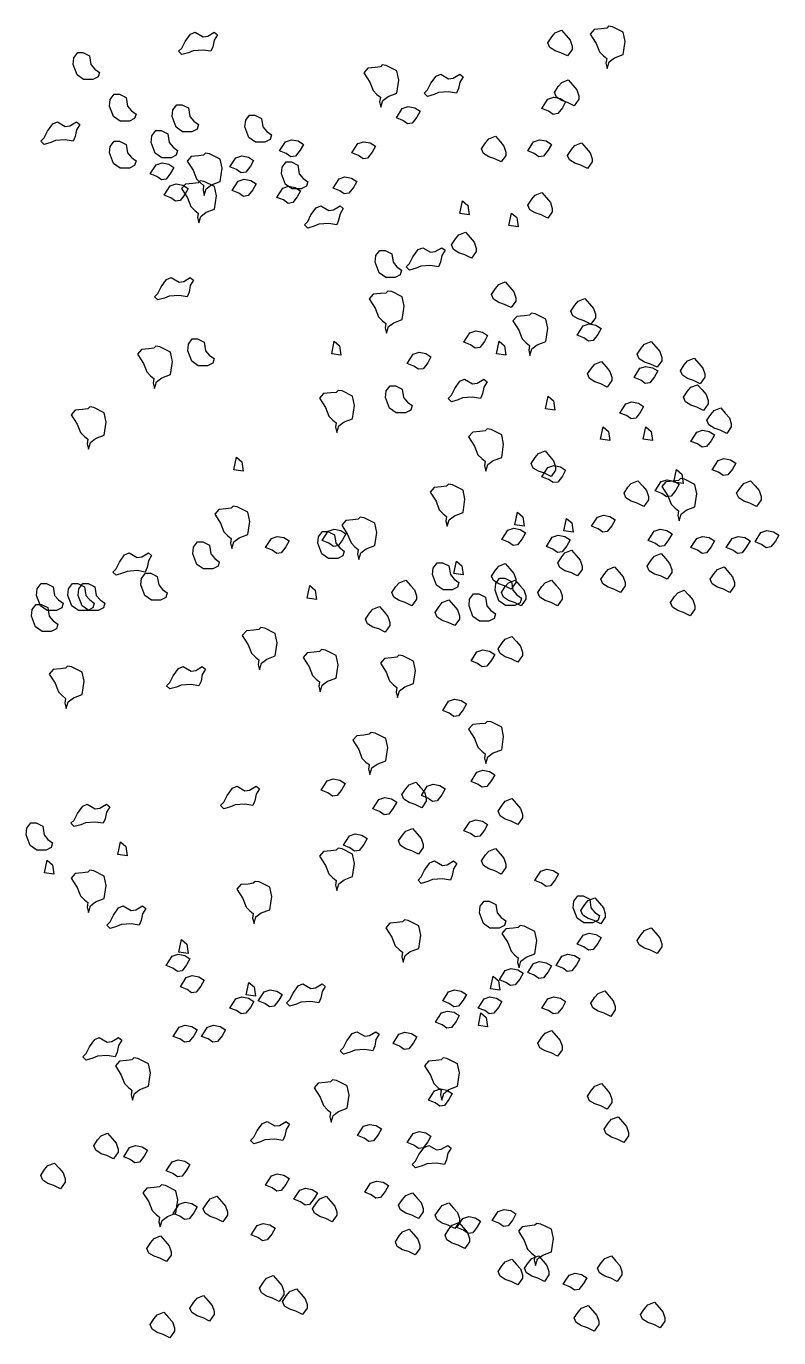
# Model space of a CAD drawing. Header units: millimetres. Extents: x 454 to 24074, y 929 to 15016.
# Drawn here: x 14985 to 15405, y 12501 to 13233 of the extents above; entities that cross this region are included whole.
import ezdxf

# ---------------------------------------------------------------- set-up
doc = ezdxf.new("R2010")
doc.units = ezdxf.units.MM
doc.layers.add('cadblocksdwg.com', color=255, linetype='Continuous')

# ---------------------------------------------------------------- blocks, each defined once
blk = doc.blocks.new('Trees side 02_cad-block.com')
at = {"color": 0}
for points in [[(1526.6, 4063.6), (1530.2, 4070.8), (1536, 4078.7), (1541.1, 4080.9), (1549.7, 4075.9), (1554.8, 4076.6), (1562, 4080.9), (1565.6, 4078), (1562, 4072.2), (1560.6, 4065), (1558.4, 4060), (1549.7, 4061.4), (1538.9, 4060.7), (1533.8, 4058.5), (1526.6, 4056.4), (1523, 4060)], [(1948.5, 4054.9), (1941.3, 4058.5), (1934.8, 4060.7), (1929, 4064.3), (1926.9, 4069.3), (1931.2, 4075.8), (1934.8, 4080.2), (1942, 4083.1), (1947.1, 4077.3), (1951.4, 4072.2), (1953.6, 4065.7), (1953.6, 4062.1)], [(2009.3, 4080.9), (1997.8, 4086.7), (1993.4, 4087.4), (1991.3, 4085.3), (1985.5, 4084.6), (1977.5, 4083.8), (1973.2, 4078.8), (1979.7, 4068.7), (1983.3, 4059.3), (1987.7, 4055), (1991.3, 4052.1), (1990.5, 4047), (1992, 4041.3), (1994.2, 4048.5), (1999.9, 4052.8), (2009.3, 4056.4), (2011.5, 4070.8)], [(1411.9, 4034.1), (1407.6, 4045.6), (1408.3, 4052.8), (1412.6, 4058.6), (1418.4, 4058.6), (1425.6, 4055), (1427.1, 4045.6), (1431.4, 4040.6), (1436.5, 4036.9), (1435, 4031.9), (1429.3, 4029), (1419.1, 4029)], [(1761.7, 4038.7), (1750.2, 4044.5), (1745.8, 4045.2), (1743.7, 4043), (1737.9, 4042.3), (1729.9, 4041.6), (1725.6, 4036.5), (1732.1, 4026.4), (1735.7, 4017), (1740, 4012.7), (1743.7, 4009.8), (1742.9, 4004.8), (1744.4, 3999), (1746.5, 4006.2), (1752.3, 4010.5), (1761.7, 4014.1), (1763.9, 4028.6)], [(1795.2, 4017.7), (1798.8, 4025), (1804.6, 4032.9), (1809.7, 4035.1), (1818.3, 4030), (1823.4, 4030.7), (1830.6, 4035.1), (1834.2, 4032.2), (1830.6, 4026.4), (1829.2, 4019.2), (1827, 4014.1), (1818.3, 4015.6), (1807.5, 4014.9), (1802.5, 4012.7), (1795.2, 4010.5), (1791.6, 4014.1)], [(1955.8, 4000.5), (1948.6, 4004.1), (1942.1, 4006.3), (1936.3, 4009.9), (1934.1, 4015), (1938.4, 4021.5), (1942.1, 4025.8), (1949.3, 4028.7), (1954.3, 4022.9), (1958.7, 4017.9), (1960.8, 4011.4), (1960.8, 4007.8)], [(1451.8, 3988.5), (1447.5, 4000), (1448.2, 4007.3), (1452.5, 4013), (1458.3, 4013), (1465.5, 4009.4), (1467, 4000), (1471.3, 3995), (1476.4, 3991.4), (1474.9, 3986.3), (1469.1, 3983.4), (1459, 3983.4)], [(1926.9, 4007.6), (1933.4, 4009.8), (1940.7, 4008.4), (1946.4, 4004.8), (1942.8, 3998.3), (1937.8, 3991.8), (1932.7, 3991), (1927.7, 3994.6), (1920.4, 3997.5)], [(1520.2, 3977.1), (1515.9, 3988.6), (1516.6, 3995.9), (1520.9, 4001.6), (1526.7, 4001.6), (1533.9, 3998), (1535.4, 3988.6), (1539.7, 3983.6), (1544.7, 3980), (1543.3, 3974.9), (1537.5, 3972), (1527.4, 3972)], [(1600, 3965.7), (1595.6, 3977.3), (1596.4, 3984.5), (1600.7, 3990.2), (1606.5, 3990.2), (1613.7, 3986.6), (1615.1, 3977.3), (1619.5, 3972.2), (1624.5, 3968.6), (1623.1, 3963.5), (1617.3, 3960.7), (1607.2, 3960.7)], [(1767.7, 3997.4), (1774.2, 3999.6), (1781.4, 3998.1), (1787.2, 3994.5), (1783.6, 3988), (1778.5, 3981.5), (1773.5, 3980.8), (1768.4, 3984.4), (1761.2, 3987.3)], [(1375.9, 3965.3), (1379.5, 3972.6), (1385.3, 3980.5), (1390.4, 3982.7), (1399, 3977.6), (1404.1, 3978.3), (1411.3, 3982.7), (1414.9, 3979.8), (1411.3, 3974), (1409.9, 3966.8), (1407.7, 3961.7), (1399, 3963.2), (1388.2, 3962.5), (1383.2, 3960.3), (1375.9, 3958.1), (1372.3, 3961.7)], [(1451.8, 3937.2), (1447.5, 3948.8), (1448.2, 3956), (1452.5, 3961.8), (1458.3, 3961.8), (1465.5, 3958.2), (1467, 3948.8), (1471.3, 3943.7), (1476.4, 3940.1), (1474.9, 3935.1), (1469.1, 3932.2), (1459, 3932.2)], [(1497.4, 3948.6), (1493.1, 3960.2), (1493.8, 3967.4), (1498.1, 3973.2), (1503.9, 3973.2), (1511.1, 3969.6), (1512.6, 3960.2), (1516.9, 3955.1), (1521.9, 3951.5), (1520.5, 3946.5), (1514.7, 3943.6), (1504.6, 3943.6)], [(1640, 3961.1), (1646.5, 3963.3), (1653.7, 3961.9), (1659.5, 3958.2), (1655.9, 3951.7), (1650.8, 3945.3), (1645.8, 3944.5), (1640.7, 3948.1), (1633.5, 3951)], [(1876, 3938.9), (1868.8, 3942.5), (1862.3, 3944.7), (1856.5, 3948.3), (1854.3, 3953.4), (1858.7, 3959.9), (1862.3, 3964.2), (1869.5, 3967.1), (1874.6, 3961.3), (1878.9, 3956.2), (1881.1, 3949.8), (1881.1, 3946.1)], [(1911.4, 3961.1), (1917.9, 3963.3), (1925.1, 3961.9), (1930.9, 3958.2), (1927.3, 3951.7), (1922.3, 3945.3), (1917.2, 3944.5), (1912.1, 3948.1), (1904.9, 3951)], [(1568.4, 3942.1), (1556.9, 3947.9), (1552.6, 3948.6), (1550.4, 3946.4), (1544.6, 3945.7), (1536.7, 3945), (1532.3, 3939.9), (1538.8, 3929.8), (1542.5, 3920.4), (1546.8, 3916.1), (1550.4, 3913.2), (1549.7, 3908.2), (1551.1, 3902.4), (1553.3, 3909.6), (1559.1, 3914), (1568.4, 3917.6), (1570.6, 3932)], [(1719, 3959), (1725.5, 3961.1), (1732.7, 3959.7), (1738.5, 3956.1), (1734.9, 3949.6), (1729.8, 3943.1), (1724.8, 3942.3), (1719.7, 3946), (1712.5, 3948.8)], [(1970.3, 3931.7), (1963.1, 3935.3), (1956.6, 3937.5), (1950.8, 3941.1), (1948.6, 3946.1), (1952.9, 3952.6), (1956.6, 3956.9), (1963.8, 3959.8), (1968.8, 3954.1), (1973.2, 3949), (1975.3, 3942.5), (1975.3, 3938.9)], [(1498.4, 3935.9), (1504.9, 3938), (1512.2, 3936.6), (1517.9, 3933), (1514.3, 3926.5), (1509.3, 3920), (1504.2, 3919.3), (1499.2, 3922.9), (1491.9, 3925.8)], [(1585.6, 3943.6), (1592.1, 3945.7), (1599.4, 3944.3), (1605.1, 3940.7), (1601.5, 3934.2), (1596.5, 3927.7), (1591.4, 3927), (1586.4, 3930.6), (1579.1, 3933.5)], [(1639.9, 3914.4), (1635.5, 3926), (1636.2, 3933.2), (1640.6, 3939), (1646.4, 3939), (1653.6, 3935.4), (1655, 3926), (1659.3, 3920.9), (1664.4, 3917.3), (1663, 3912.3), (1657.2, 3909.4), (1647.1, 3909.4)], [(1562.4, 3911.9), (1550.9, 3917.7), (1546.5, 3918.4), (1544.4, 3916.2), (1538.6, 3915.5), (1530.6, 3914.8), (1526.3, 3909.8), (1532.8, 3899.6), (1536.4, 3890.3), (1540.7, 3885.9), (1544.4, 3883), (1543.6, 3878), (1545.1, 3872.2), (1547.2, 3879.4), (1553, 3883.8), (1562.4, 3887.4), (1564.6, 3901.8)], [(1588.2, 3917.9), (1594.7, 3920.1), (1601.9, 3918.7), (1607.7, 3915), (1604.1, 3908.6), (1599, 3902.1), (1594, 3901.3), (1588.9, 3904.9), (1581.7, 3907.8)], [(1698.5, 3920.5), (1705, 3922.7), (1712.2, 3921.2), (1718, 3917.6), (1714.4, 3911.1), (1709.3, 3904.6), (1704.2, 3903.9), (1699.2, 3907.5), (1692, 3910.4)], [(1513.8, 3912.8), (1520.3, 3915), (1527.5, 3913.5), (1533.3, 3909.9), (1529.7, 3903.4), (1524.7, 3896.9), (1519.6, 3896.2), (1514.5, 3899.8), (1507.3, 3902.7)], [(1636.9, 3910.2), (1643.4, 3912.4), (1650.6, 3911), (1656.4, 3907.4), (1652.8, 3900.9), (1647.8, 3894.4), (1642.7, 3893.6), (1637.6, 3897.3), (1630.4, 3900.1)], [(1926.8, 3877.3), (1919.5, 3880.9), (1913, 3883.1), (1907.3, 3886.7), (1905.1, 3891.7), (1909.4, 3898.2), (1913, 3902.6), (1920.3, 3905.5), (1925.3, 3899.7), (1929.7, 3894.6), (1931.8, 3888.1), (1931.8, 3884.5)], [(1664.2, 3873.7), (1667.8, 3880.9), (1673.6, 3888.8), (1678.6, 3891), (1687.3, 3885.9), (1692.4, 3886.7), (1699.6, 3891), (1703.2, 3888.1), (1699.6, 3882.3), (1698.1, 3875.1), (1696, 3870.1), (1687.3, 3871.5), (1676.5, 3870.8), (1671.4, 3868.6), (1664.2, 3866.4), (1660.6, 3870.1)], [(1830.8, 3882.7), (1833.7, 3896.4), (1839.5, 3891.3), (1840.9, 3881.2)], [(1884.3, 3869.3), (1887.2, 3883), (1893, 3878), (1894.4, 3867.9)], [(1843.4, 3833.8), (1836.2, 3837.4), (1829.7, 3839.6), (1823.9, 3843.2), (1821.7, 3848.3), (1826, 3854.7), (1829.7, 3859.1), (1836.9, 3862), (1841.9, 3856.2), (1846.3, 3851.1), (1848.4, 3844.6), (1848.4, 3841)], [(1742.4, 3817.6), (1738.1, 3829.2), (1738.8, 3836.4), (1743.1, 3842.2), (1748.9, 3842.2), (1756.1, 3838.5), (1757.6, 3829.2), (1761.9, 3824.1), (1767, 3820.5), (1765.5, 3815.4), (1759.8, 3812.6), (1749.6, 3812.6)], [(1775.6, 3827.8), (1779.2, 3835), (1785, 3843), (1790, 3845.1), (1798.7, 3840.1), (1803.7, 3840.8), (1811, 3845.1), (1814.6, 3842.3), (1811, 3836.5), (1809.5, 3829.3), (1807.4, 3824.2), (1798.7, 3825.7), (1787.9, 3824.9), (1782.8, 3822.8), (1775.6, 3820.6), (1772, 3824.2)], [(1500.4, 3795.1), (1504, 3802.3), (1509.8, 3810.2), (1514.9, 3812.4), (1523.5, 3807.3), (1528.6, 3808.1), (1535.8, 3812.4), (1539.4, 3809.5), (1535.8, 3803.7), (1534.4, 3796.5), (1532.2, 3791.5), (1523.5, 3792.9), (1512.7, 3792.2), (1507.6, 3790), (1500.4, 3787.9), (1496.8, 3791.5)], [(1886.9, 3779.5), (1879.7, 3783.1), (1873.2, 3785.2), (1867.4, 3788.8), (1865.2, 3793.9), (1869.6, 3800.4), (1873.2, 3804.7), (1880.4, 3807.6), (1885.4, 3801.8), (1889.8, 3796.8), (1891.9, 3790.3), (1891.9, 3786.7)], [(1767.7, 3791.2), (1756.2, 3797), (1751.9, 3797.7), (1749.7, 3795.5), (1743.9, 3794.8), (1736, 3794.1), (1731.6, 3789), (1738.1, 3778.9), (1741.7, 3769.5), (1746.1, 3765.2), (1749.7, 3762.3), (1749, 3757.3), (1750.4, 3751.5), (1752.6, 3758.7), (1758.4, 3763), (1767.7, 3766.6), (1769.9, 3781.1)], [(1973.9, 3761.3), (1966.7, 3764.9), (1960.2, 3767.1), (1954.4, 3770.7), (1952.2, 3775.8), (1956.6, 3782.3), (1960.2, 3786.6), (1967.4, 3789.5), (1972.5, 3783.7), (1976.8, 3778.7), (1979, 3772.2), (1979, 3768.5)], [(1924.8, 3767), (1913.2, 3772.8), (1908.9, 3773.5), (1906.7, 3771.4), (1900.9, 3770.6), (1893, 3769.9), (1888.7, 3764.9), (1895.2, 3754.8), (1898.8, 3745.4), (1903.1, 3741), (1906.7, 3738.2), (1906, 3733.1), (1907.4, 3727.3), (1909.6, 3734.6), (1915.4, 3738.9), (1924.8, 3742.5), (1926.9, 3756.9)], [(1965.7, 3759.6), (1972.2, 3761.8), (1979.4, 3760.3), (1985.2, 3756.7), (1981.6, 3750.2), (1976.5, 3743.7), (1971.5, 3743), (1966.4, 3746.6), (1959.2, 3749.5)], [(1841.6, 3751.8), (1848.1, 3754), (1855.4, 3752.6), (1861.1, 3748.9), (1857.5, 3742.5), (1852.5, 3736), (1847.4, 3735.2), (1842.4, 3738.8), (1835.1, 3741.7)], [(1514.1, 3730.8), (1502.5, 3736.6), (1498.2, 3737.3), (1496, 3735.1), (1490.3, 3734.4), (1482.3, 3733.7), (1478, 3728.6), (1484.5, 3718.5), (1488.1, 3709.2), (1492.4, 3704.8), (1496, 3701.9), (1495.3, 3696.9), (1496.8, 3691.1), (1498.9, 3698.3), (1504.7, 3702.7), (1514.1, 3706.3), (1516.3, 3720.7)], [(1537.3, 3720.8), (1533, 3732.3), (1533.7, 3739.5), (1538, 3745.3), (1543.8, 3745.3), (1551, 3741.7), (1552.4, 3732.3), (1556.8, 3727.3), (1561.8, 3723.7), (1560.4, 3718.6), (1554.6, 3715.7), (1544.5, 3715.7)], [(1690.5, 3729), (1693.3, 3742.7), (1699.1, 3737.7), (1700.6, 3727.6)], [(1870.9, 3729), (1873.8, 3742.7), (1879.6, 3737.7), (1881, 3727.6)], [(2046.4, 3714.2), (2039.2, 3717.8), (2032.7, 3720), (2026.9, 3723.6), (2024.8, 3728.6), (2029.1, 3735.1), (2032.7, 3739.5), (2039.9, 3742.4), (2045, 3736.6), (2049.3, 3731.5), (2051.5, 3725), (2051.5, 3721.4)], [(1779.6, 3728.6), (1786.1, 3730.7), (1793.3, 3729.3), (1799.1, 3725.7), (1795.5, 3719.2), (1790.4, 3712.7), (1785.4, 3712), (1780.3, 3715.6), (1773.1, 3718.5)], [(1992, 3692.5), (1984.8, 3696.1), (1978.3, 3698.2), (1972.5, 3701.8), (1970.4, 3706.9), (1974.7, 3713.4), (1978.3, 3717.7), (1985.5, 3720.6), (1990.6, 3714.8), (1994.9, 3709.8), (1997.1, 3703.3), (1997.1, 3699.7)], [(2093.6, 3696.1), (2086.3, 3699.7), (2079.8, 3701.9), (2074.1, 3705.5), (2071.9, 3710.5), (2076.2, 3717), (2079.8, 3721.4), (2087.1, 3724.2), (2092.1, 3718.5), (2096.4, 3713.4), (2098.6, 3706.9), (2098.6, 3703.3)], [(2027.7, 3713.1), (2034.2, 3715.2), (2041.5, 3713.8), (2047.2, 3710.2), (2043.6, 3703.7), (2038.6, 3697.2), (2033.5, 3696.5), (2028.5, 3700.1), (2021.2, 3703)], [(1713.4, 3682.5), (1701.8, 3688.3), (1697.5, 3689), (1695.3, 3686.8), (1689.6, 3686.1), (1681.6, 3685.4), (1677.3, 3680.4), (1683.8, 3670.2), (1687.4, 3660.9), (1691.7, 3656.5), (1695.3, 3653.6), (1694.6, 3648.6), (1696.1, 3642.8), (1698.2, 3650), (1704, 3654.4), (1713.4, 3658), (1715.6, 3672.4)], [(1753.8, 3669.5), (1749.5, 3681.1), (1750.2, 3688.3), (1754.5, 3694.1), (1760.3, 3694.1), (1767.5, 3690.4), (1769, 3681.1), (1773.3, 3676), (1778.4, 3672.4), (1776.9, 3667.4), (1771.1, 3664.5), (1761, 3664.5)], [(1821.4, 3683.7), (1825.1, 3691), (1830.8, 3698.9), (1835.9, 3701.1), (1844.6, 3696), (1849.6, 3696.7), (1856.8, 3701.1), (1860.4, 3698.2), (1856.8, 3692.4), (1855.4, 3685.2), (1853.2, 3680.1), (1844.6, 3681.6), (1833.7, 3680.9), (1828.7, 3678.7), (1821.4, 3676.5), (1817.8, 3680.1)], [(2097.2, 3667.1), (2090, 3670.7), (2083.5, 3672.9), (2077.7, 3676.5), (2075.5, 3681.5), (2079.9, 3688), (2083.5, 3692.4), (2090.7, 3695.2), (2095.7, 3689.5), (2100.1, 3684.4), (2102.2, 3677.9), (2102.2, 3674.3)], [(1924.4, 3668.9), (1927.3, 3682.6), (1933.1, 3677.5), (1934.5, 3667.4)], [(2012.2, 3674.3), (2018.7, 3676.5), (2026, 3675), (2031.7, 3671.4), (2028.1, 3664.9), (2023.1, 3658.4), (2018, 3657.7), (2013, 3661.3), (2005.7, 3664.2)], [(1441.6, 3664.4), (1430.1, 3670.2), (1425.7, 3670.9), (1423.6, 3668.7), (1417.8, 3668), (1409.8, 3667.3), (1405.5, 3662.2), (1412, 3652.1), (1415.6, 3642.8), (1420, 3638.4), (1423.6, 3635.5), (1422.8, 3630.5), (1424.3, 3624.7), (1426.5, 3631.9), (1432.2, 3636.3), (1441.6, 3639.9), (1443.8, 3654.3)], [(2122.6, 3641.7), (2115.3, 3645.3), (2108.8, 3647.5), (2103.1, 3651.1), (2100.9, 3656.2), (2105.2, 3662.7), (2108.8, 3667), (2116.1, 3669.9), (2121.1, 3664.1), (2125.5, 3659), (2127.6, 3652.5), (2127.6, 3648.9)], [(1876.5, 3640.3), (1864.9, 3646), (1860.6, 3646.8), (1858.4, 3644.6), (1852.6, 3643.9), (1844.7, 3643.1), (1840.3, 3638.1), (1846.8, 3628), (1850.5, 3618.6), (1854.8, 3614.3), (1858.4, 3611.4), (1857.7, 3606.3), (1859.1, 3600.6), (1861.3, 3607.8), (1867.1, 3612.1), (1876.5, 3615.7), (1878.6, 3630.2)], [(1984.6, 3635.5), (1987.5, 3649.2), (1993.2, 3644.1), (1994.7, 3634)], [(2031.4, 3635.5), (2034.3, 3649.2), (2040, 3644.1), (2041.5, 3634)], [(2089.8, 3643.3), (2096.3, 3645.5), (2103.5, 3644), (2109.3, 3640.4), (2105.7, 3633.9), (2100.6, 3627.4), (2095.6, 3626.7), (2090.5, 3630.3), (2083.3, 3633.2)], [(1930.4, 3594.6), (1923.2, 3598.2), (1916.7, 3600.4), (1910.9, 3604), (1908.7, 3609), (1913.1, 3615.5), (1916.7, 3619.9), (1923.9, 3622.8), (1928.9, 3617), (1933.3, 3611.9), (1935.4, 3605.4), (1935.4, 3601.8)], [(1583.5, 3602.1), (1586.4, 3615.8), (1592.2, 3610.7), (1593.6, 3600.6)], [(1926.9, 3604.6), (1933.4, 3606.7), (1940.7, 3605.3), (1946.4, 3601.7), (1942.8, 3595.2), (1937.8, 3588.7), (1932.7, 3588), (1927.7, 3591.6), (1920.4, 3594.5)], [(2064.8, 3588.7), (2067.7, 3602.4), (2073.5, 3597.4), (2074.9, 3587.2)], [(2113.1, 3612.3), (2119.5, 3614.5), (2126.8, 3613), (2132.5, 3609.4), (2128.9, 3602.9), (2123.9, 3596.4), (2118.8, 3595.7), (2113.8, 3599.3), (2106.6, 3602.2)], [(2031.9, 3562), (2024.7, 3565.6), (2018.2, 3567.8), (2012.4, 3571.4), (2010.3, 3576.4), (2014.6, 3582.9), (2018.2, 3587.2), (2025.4, 3590.1), (2030.5, 3584.4), (2034.8, 3579.3), (2037, 3572.8), (2037, 3569.2)], [(2051, 3589.1), (2057.5, 3591.2), (2064.7, 3589.8), (2070.5, 3586.2), (2066.9, 3579.7), (2061.8, 3573.2), (2056.8, 3572.5), (2051.7, 3576.1), (2044.5, 3578.9)], [(2087.8, 3585.9), (2076.3, 3591.7), (2071.9, 3592.4), (2069.8, 3590.3), (2064, 3589.5), (2056.1, 3588.8), (2051.7, 3583.8), (2058.2, 3573.7), (2061.8, 3564.3), (2066.2, 3559.9), (2069.8, 3557.1), (2069.1, 3552), (2070.5, 3546.2), (2072.7, 3553.4), (2078.4, 3557.8), (2087.8, 3561.4), (2090, 3575.8)], [(2155.2, 3562), (2148, 3565.6), (2141.5, 3567.8), (2135.7, 3571.4), (2133.5, 3576.4), (2137.9, 3582.9), (2141.5, 3587.2), (2148.7, 3590.1), (2153.8, 3584.4), (2158.1, 3579.3), (2160.3, 3572.8), (2160.3, 3569.2)], [(1834.2, 3579.9), (1822.6, 3585.7), (1818.3, 3586.4), (1816.1, 3584.2), (1810.3, 3583.5), (1802.4, 3582.8), (1798.1, 3577.7), (1804.6, 3567.6), (1808.2, 3558.2), (1812.5, 3553.9), (1816.1, 3551), (1815.4, 3546), (1816.8, 3540.2), (1819, 3547.4), (1824.8, 3551.7), (1834.2, 3555.3), (1836.3, 3569.8)], [(1598.6, 3555.7), (1587.1, 3561.5), (1582.8, 3562.2), (1580.6, 3560.1), (1574.8, 3559.4), (1566.9, 3558.6), (1562.5, 3553.6), (1569, 3543.5), (1572.6, 3534.1), (1577, 3529.8), (1580.6, 3526.9), (1579.9, 3521.8), (1581.3, 3516), (1583.5, 3523.3), (1589.3, 3527.6), (1598.6, 3531.2), (1600.8, 3545.6)], [(1737.5, 3543.7), (1726, 3549.4), (1721.7, 3550.2), (1719.5, 3548), (1713.7, 3547.3), (1705.8, 3546.6), (1701.4, 3541.5), (1707.9, 3531.4), (1711.6, 3522), (1715.9, 3517.7), (1719.5, 3514.8), (1718.8, 3509.7), (1720.2, 3504), (1722.4, 3511.2), (1728.2, 3515.5), (1737.5, 3519.1), (1739.7, 3533.6)], [(1891, 3541.9), (1893.9, 3555.6), (1899.7, 3550.6), (1901.1, 3540.5)], [(1944.5, 3535.2), (1947.4, 3548.9), (1953.1, 3543.9), (1954.6, 3533.8)], [(1981.2, 3550.3), (1987.7, 3552.5), (1994.9, 3551), (2000.7, 3547.4), (1997.1, 3540.9), (1992, 3534.4), (1987, 3533.7), (1981.9, 3537.3), (1974.7, 3540.2)], [(1679.7, 3510), (1675.4, 3521.6), (1676.1, 3528.8), (1680.5, 3534.6), (1686.2, 3534.6), (1693.5, 3531), (1694.9, 3521.6), (1699.2, 3516.5), (1704.3, 3512.9), (1702.8, 3507.9), (1697.1, 3505), (1687, 3505)], [(1686.5, 3534.8), (1693, 3537), (1700.3, 3535.5), (1706, 3531.9), (1702.4, 3525.4), (1697.4, 3518.9), (1692.3, 3518.2), (1687.3, 3521.8), (1680, 3524.7)], [(1883.1, 3536), (1889.6, 3538.2), (1896.8, 3536.7), (1902.6, 3533.1), (1899, 3526.6), (1893.9, 3520.1), (1888.9, 3519.4), (1883.8, 3523), (1876.6, 3525.9)], [(2043.3, 3534.8), (2049.8, 3537), (2057, 3535.5), (2062.8, 3531.9), (2059.1, 3525.4), (2054.1, 3518.9), (2049, 3518.2), (2044, 3521.8), (2036.8, 3524.7)], [(2160.1, 3533.4), (2166.6, 3535.6), (2173.8, 3534.2), (2179.6, 3530.5), (2175.9, 3524), (2170.9, 3517.6), (2165.8, 3516.8), (2160.8, 3520.4), (2153.6, 3523.3)], [(1543, 3498.6), (1538.6, 3510.2), (1539.4, 3517.4), (1543.7, 3523.2), (1549.5, 3523.2), (1556.7, 3519.6), (1558.1, 3510.2), (1562.5, 3505.1), (1567.5, 3501.5), (1566.1, 3496.5), (1560.3, 3493.6), (1550.2, 3493.6)], [(1624.5, 3527), (1631, 3529.2), (1638.2, 3527.8), (1644, 3524.2), (1640.4, 3517.7), (1635.3, 3511.2), (1630.3, 3510.4), (1625.2, 3514), (1618, 3516.9)], [(1931.8, 3528.3), (1938.3, 3530.5), (1945.5, 3529), (1951.3, 3525.4), (1947.7, 3518.9), (1942.7, 3512.4), (1937.6, 3511.7), (1932.5, 3515.3), (1925.3, 3518.2)], [(2089.8, 3527), (2096.3, 3529.2), (2103.5, 3527.8), (2109.3, 3524.2), (2105.7, 3517.7), (2100.6, 3511.2), (2095.6, 3510.4), (2090.5, 3514), (2083.3, 3516.9)], [(2128.6, 3527), (2135.1, 3529.2), (2142.3, 3527.8), (2148.1, 3524.2), (2144.4, 3517.7), (2139.4, 3511.2), (2134.3, 3510.4), (2129.3, 3514), (2122.1, 3516.9)], [(1454.6, 3493.8), (1458.2, 3501), (1463.9, 3509), (1469, 3511.2), (1477.7, 3506.1), (1482.7, 3506.8), (1489.9, 3511.2), (1493.5, 3508.3), (1489.9, 3502.5), (1488.5, 3495.3), (1486.3, 3490.2), (1477.7, 3491.7), (1466.8, 3490.9), (1461.8, 3488.8), (1454.6, 3486.6), (1450.9, 3490.2)], [(1824.1, 3488.5), (1827, 3502.2), (1832.8, 3497.1), (1834.3, 3487)], [(1959.4, 3485.9), (1952.2, 3489.5), (1945.7, 3491.6), (1939.9, 3495.3), (1937.7, 3500.3), (1942.1, 3506.8), (1945.7, 3511.1), (1952.9, 3514), (1958, 3508.2), (1962.3, 3503.2), (1964.5, 3496.7), (1964.5, 3493.1)], [(2057.3, 3482.2), (2050.1, 3485.9), (2043.6, 3488), (2037.8, 3491.6), (2035.6, 3496.7), (2040, 3503.2), (2043.6, 3507.5), (2050.8, 3510.4), (2055.9, 3504.6), (2060.2, 3499.6), (2062.4, 3493.1), (2062.4, 3489.5)], [(1486, 3464.5), (1481.7, 3476), (1482.4, 3483.2), (1486.7, 3489), (1492.5, 3489), (1499.7, 3485.4), (1501.2, 3476), (1505.5, 3471), (1510.6, 3467.3), (1509.1, 3462.3), (1503.3, 3459.4), (1493.2, 3459.4)], [(1805.1, 3475.9), (1800.8, 3487.4), (1801.5, 3494.6), (1805.8, 3500.4), (1811.6, 3500.4), (1818.8, 3496.8), (1820.3, 3487.4), (1824.6, 3482.3), (1829.7, 3478.7), (1828.2, 3473.7), (1822.4, 3470.8), (1812.3, 3470.8)], [(1886.9, 3471.4), (1879.7, 3475), (1873.2, 3477.1), (1867.4, 3480.8), (1865.2, 3485.8), (1869.6, 3492.3), (1873.2, 3496.6), (1880.4, 3499.5), (1885.4, 3493.7), (1889.8, 3488.7), (1891.9, 3482.2), (1891.9, 3478.6)], [(2006.5, 3467.8), (1999.3, 3471.4), (1992.8, 3473.5), (1987, 3477.1), (1984.9, 3482.2), (1989.2, 3488.7), (1992.8, 3493), (2000, 3495.9), (2005.1, 3490.1), (2009.4, 3485.1), (2011.6, 3478.6), (2011.6, 3475)], [(2126.2, 3467.8), (2119, 3471.4), (2112.5, 3473.5), (2106.7, 3477.1), (2104.5, 3482.2), (2108.9, 3488.7), (2112.5, 3493), (2119.7, 3495.9), (2124.7, 3490.1), (2129.1, 3485.1), (2131.2, 3478.6), (2131.2, 3475)], [(1372, 3453.1), (1367.7, 3464.6), (1368.4, 3471.8), (1372.8, 3477.6), (1378.5, 3477.6), (1385.8, 3474), (1387.2, 3464.6), (1391.5, 3459.6), (1396.6, 3456), (1395.1, 3450.9), (1389.4, 3448), (1379.3, 3448)], [(1406.2, 3453.1), (1401.9, 3464.6), (1402.6, 3471.8), (1406.9, 3477.6), (1412.7, 3477.6), (1419.9, 3474), (1421.4, 3464.6), (1425.7, 3459.6), (1430.8, 3456), (1429.3, 3450.9), (1423.6, 3448), (1413.4, 3448)], [(1417.6, 3453.1), (1413.3, 3464.6), (1414, 3471.8), (1418.3, 3477.6), (1424.1, 3477.6), (1431.3, 3474), (1432.8, 3464.6), (1437.1, 3459.6), (1442.2, 3456), (1440.7, 3450.9), (1434.9, 3448), (1424.8, 3448)], [(1663.7, 3461.7), (1666.6, 3475.5), (1672.4, 3470.4), (1673.8, 3460.3)], [(1778.1, 3453.3), (1770.9, 3456.9), (1764.4, 3459), (1758.6, 3462.6), (1756.4, 3467.7), (1760.8, 3474.2), (1764.4, 3478.5), (1771.6, 3481.4), (1776.7, 3475.6), (1781, 3470.6), (1783.2, 3464.1), (1783.2, 3460.5)], [(1873.5, 3458.8), (1869.2, 3470.3), (1869.9, 3477.5), (1874.2, 3483.3), (1880, 3483.3), (1887.2, 3479.7), (1888.6, 3470.3), (1893, 3465.3), (1898, 3461.7), (1896.6, 3456.6), (1890.8, 3453.7), (1880.7, 3453.7)], [(1897.8, 3453.3), (1890.5, 3456.9), (1884, 3459), (1878.3, 3462.6), (1876.1, 3467.7), (1880.4, 3474.2), (1884, 3478.5), (1891.3, 3481.4), (1896.3, 3475.6), (1900.6, 3470.6), (1902.8, 3464.1), (1902.8, 3460.5)], [(1937.6, 3453.3), (1930.4, 3456.9), (1923.9, 3459), (1918.1, 3462.6), (1916, 3467.7), (1920.3, 3474.2), (1923.9, 3478.5), (1931.1, 3481.4), (1936.2, 3475.6), (1940.5, 3470.6), (1942.7, 3464.1), (1942.7, 3460.5)], [(1825.2, 3431.5), (1818, 3435.1), (1811.5, 3437.3), (1805.7, 3440.9), (1803.6, 3445.9), (1807.9, 3452.4), (1811.5, 3456.8), (1818.7, 3459.7), (1823.8, 3453.9), (1828.1, 3448.8), (1830.3, 3442.3), (1830.3, 3438.7)], [(1845, 3441.7), (1840.7, 3453.2), (1841.4, 3460.4), (1845.7, 3466.2), (1851.5, 3466.2), (1858.7, 3462.6), (1860.2, 3453.2), (1864.5, 3448.2), (1869.5, 3444.6), (1868.1, 3439.5), (1862.3, 3436.6), (1852.2, 3436.6)], [(2082.7, 3442.4), (2075.5, 3446), (2069, 3448.2), (2063.2, 3451.8), (2061, 3456.8), (2065.4, 3463.3), (2069, 3467.6), (2076.2, 3470.5), (2081.2, 3464.8), (2085.6, 3459.7), (2087.7, 3453.2), (2087.7, 3449.6)], [(1366.3, 3430.3), (1362, 3441.8), (1362.7, 3449.1), (1367.1, 3454.8), (1372.8, 3454.8), (1380.1, 3451.2), (1381.5, 3441.8), (1385.8, 3436.8), (1390.9, 3433.2), (1389.4, 3428.1), (1383.7, 3425.2), (1373.6, 3425.2)], [(1749.1, 3424.3), (1741.9, 3427.9), (1735.4, 3430), (1729.6, 3433.6), (1727.4, 3438.7), (1731.8, 3445.2), (1735.4, 3449.5), (1742.6, 3452.4), (1747.7, 3446.6), (1752, 3441.6), (1754.2, 3435.1), (1754.2, 3431.5)], [(1628.8, 3422.9), (1617.3, 3428.7), (1613, 3429.4), (1610.8, 3427.3), (1605, 3426.5), (1597.1, 3425.8), (1592.7, 3420.8), (1599.2, 3410.7), (1602.8, 3401.3), (1607.2, 3396.9), (1610.8, 3394.1), (1610.1, 3389), (1611.5, 3383.2), (1613.7, 3390.5), (1619.5, 3394.8), (1628.8, 3398.4), (1631, 3412.8)], [(1894.1, 3391.6), (1886.9, 3395.2), (1880.4, 3397.4), (1874.6, 3401), (1872.5, 3406.1), (1876.8, 3412.6), (1880.4, 3416.9), (1887.6, 3419.8), (1892.7, 3414), (1897, 3409), (1899.2, 3402.5), (1899.2, 3398.9)], [(1695.3, 3398.8), (1683.7, 3404.6), (1679.4, 3405.3), (1677.2, 3403.1), (1671.4, 3402.4), (1663.5, 3401.7), (1659.2, 3396.6), (1665.7, 3386.5), (1669.3, 3377.1), (1673.6, 3372.8), (1677.2, 3369.9), (1676.5, 3364.9), (1677.9, 3359.1), (1680.1, 3366.3), (1685.9, 3370.6), (1695.3, 3374.2), (1697.4, 3388.7)], [(1849.4, 3403), (1855.9, 3405.2), (1863.1, 3403.7), (1868.9, 3400.1), (1865.3, 3393.6), (1860.2, 3387.1), (1855.2, 3386.4), (1850.1, 3390), (1842.9, 3392.9)], [(1417.5, 3380.7), (1405.9, 3386.4), (1401.6, 3387.2), (1399.4, 3385), (1393.6, 3384.3), (1385.7, 3383.6), (1381.4, 3378.5), (1387.9, 3368.4), (1391.5, 3359), (1395.8, 3354.7), (1399.4, 3351.8), (1398.7, 3346.7), (1400.1, 3341), (1402.3, 3348.2), (1408.1, 3352.5), (1417.5, 3356.1), (1419.6, 3370.6)], [(1779.8, 3392.7), (1768.3, 3398.5), (1763.9, 3399.2), (1761.8, 3397.1), (1756, 3396.4), (1748.1, 3395.6), (1743.7, 3390.6), (1750.2, 3380.5), (1753.8, 3371.1), (1758.2, 3366.8), (1761.8, 3363.9), (1761, 3358.8), (1762.5, 3353), (1764.7, 3360.3), (1770.4, 3364.6), (1779.8, 3368.2), (1782, 3382.6)], [(1513.5, 3369.4), (1517.1, 3376.6), (1522.9, 3384.6), (1528, 3386.7), (1536.6, 3381.7), (1541.7, 3382.4), (1548.9, 3386.7), (1552.5, 3383.8), (1548.9, 3378.1), (1547.5, 3370.8), (1545.3, 3365.8), (1536.6, 3367.2), (1525.8, 3366.5), (1520.7, 3364.3), (1513.5, 3362.2), (1509.9, 3365.8)], [(1818.4, 3348.8), (1824.9, 3350.9), (1832.1, 3349.5), (1837.9, 3345.9), (1834.3, 3339.4), (1829.2, 3332.9), (1824.1, 3332.2), (1819.1, 3335.8), (1811.9, 3338.6)], [(1876.5, 3320.3), (1864.9, 3326.1), (1860.6, 3326.8), (1858.4, 3324.6), (1852.6, 3323.9), (1844.7, 3323.2), (1840.3, 3318.1), (1846.8, 3308), (1850.5, 3298.7), (1854.8, 3294.3), (1858.4, 3291.4), (1857.7, 3286.4), (1859.1, 3280.6), (1861.3, 3287.8), (1867.1, 3292.2), (1876.5, 3295.8), (1878.6, 3310.2)], [(1749.6, 3308.2), (1738.1, 3314), (1733.7, 3314.7), (1731.6, 3312.6), (1725.8, 3311.8), (1717.9, 3311.1), (1713.5, 3306.1), (1720, 3296), (1723.6, 3286.6), (1728, 3282.2), (1731.6, 3279.4), (1730.9, 3274.3), (1732.3, 3268.5), (1734.5, 3275.8), (1740.2, 3280.1), (1749.6, 3283.7), (1751.8, 3298.1)], [(1849.4, 3271.2), (1855.9, 3273.4), (1863.1, 3272), (1868.9, 3268.3), (1865.3, 3261.9), (1860.2, 3255.4), (1855.2, 3254.6), (1850.1, 3258.2), (1842.9, 3261.1)], [(1685.6, 3261.7), (1692.1, 3263.9), (1699.4, 3262.4), (1705.1, 3258.8), (1701.5, 3252.3), (1696.5, 3245.8), (1691.4, 3245.1), (1686.4, 3248.7), (1679.1, 3251.6)], [(1789, 3232.2), (1781.8, 3235.8), (1775.3, 3237.9), (1769.5, 3241.5), (1767.3, 3246.6), (1771.7, 3253.1), (1775.3, 3257.4), (1782.5, 3260.3), (1787.5, 3254.5), (1791.9, 3249.5), (1794, 3243), (1794, 3239.4)], [(1795.1, 3255.7), (1801.6, 3257.9), (1808.8, 3256.5), (1814.6, 3252.8), (1811, 3246.3), (1805.9, 3239.9), (1800.9, 3239.1), (1795.8, 3242.7), (1788.6, 3245.6)], [(1572.5, 3238.4), (1576.1, 3245.6), (1581.9, 3253.6), (1586.9, 3255.7), (1595.6, 3250.7), (1600.6, 3251.4), (1607.9, 3255.7), (1611.5, 3252.9), (1607.9, 3247.1), (1606.4, 3239.9), (1604.3, 3234.8), (1595.6, 3236.3), (1584.8, 3235.5), (1579.7, 3233.4), (1572.5, 3231.2), (1568.9, 3234.8)], [(1408.7, 3218.8), (1412.3, 3226), (1418.1, 3233.9), (1423.1, 3236.1), (1431.8, 3231), (1436.9, 3231.8), (1444.1, 3236.1), (1447.7, 3233.2), (1444.1, 3227.4), (1442.6, 3220.2), (1440.5, 3215.2), (1431.8, 3216.6), (1421, 3215.9), (1415.9, 3213.7), (1408.7, 3211.6), (1405.1, 3215.2)], [(1742.1, 3241.2), (1748.6, 3243.4), (1755.8, 3241.9), (1761.6, 3238.3), (1757.9, 3231.8), (1752.9, 3225.3), (1747.8, 3224.6), (1742.8, 3228.2), (1735.6, 3231.1)], [(1894.1, 3214), (1886.9, 3217.6), (1880.4, 3219.8), (1874.6, 3223.4), (1872.5, 3228.5), (1876.8, 3235), (1880.4, 3239.3), (1887.6, 3242.2), (1892.7, 3236.4), (1897, 3231.4), (1899.2, 3224.9), (1899.2, 3221.3)], [(1360.6, 3191.1), (1356.3, 3202.6), (1357, 3209.8), (1361.4, 3215.6), (1367.1, 3215.6), (1374.4, 3212), (1375.8, 3202.6), (1380.1, 3197.6), (1385.2, 3193.9), (1383.7, 3188.9), (1378, 3186), (1367.9, 3186)], [(1841.6, 3217), (1848.1, 3219.1), (1855.4, 3217.7), (1861.1, 3214.1), (1857.5, 3207.6), (1852.5, 3201.1), (1847.4, 3200.4), (1842.4, 3204), (1835.1, 3206.9)], [(1709.8, 3201.5), (1716.3, 3203.6), (1723.5, 3202.2), (1729.3, 3198.6), (1725.7, 3192.1), (1720.6, 3185.6), (1715.6, 3184.9), (1710.5, 3188.5), (1703.3, 3191.4)], [(1785.4, 3181.4), (1778.1, 3185), (1771.6, 3187.2), (1765.9, 3190.8), (1763.7, 3195.9), (1768, 3202.4), (1771.6, 3206.7), (1778.9, 3209.6), (1783.9, 3203.8), (1788.2, 3198.7), (1790.4, 3192.2), (1790.4, 3188.6)], [(1456.5, 3181.1), (1459.4, 3194.8), (1465.2, 3189.8), (1466.6, 3179.7)], [(1713.4, 3181.5), (1701.8, 3187.2), (1697.5, 3188), (1695.3, 3185.8), (1689.6, 3185.1), (1681.6, 3184.3), (1677.3, 3179.3), (1683.8, 3169.2), (1687.4, 3159.8), (1691.7, 3155.5), (1695.3, 3152.6), (1694.6, 3147.5), (1696.1, 3141.8), (1698.2, 3149), (1704, 3153.3), (1713.4, 3156.9), (1715.6, 3171.4)], [(1876, 3159.7), (1868.8, 3163.3), (1862.3, 3165.4), (1856.5, 3169.1), (1854.3, 3174.1), (1858.7, 3180.6), (1862.3, 3184.9), (1869.5, 3187.8), (1874.6, 3182), (1878.9, 3177), (1881.1, 3170.5), (1881.1, 3166.9)], [(1376.3, 3161.1), (1379.2, 3174.8), (1385, 3169.7), (1386.4, 3159.6)], [(1788.5, 3156.7), (1792.1, 3163.9), (1797.9, 3171.9), (1802.9, 3174), (1811.6, 3169), (1816.7, 3169.7), (1823.9, 3174), (1827.5, 3171.2), (1823.9, 3165.4), (1822.4, 3158.2), (1820.3, 3153.1), (1811.6, 3154.5), (1800.8, 3153.8), (1795.7, 3151.7), (1788.5, 3149.5), (1784.9, 3153.1)], [(1441.6, 3157.3), (1430.1, 3163.1), (1425.7, 3163.8), (1423.6, 3161.6), (1417.8, 3160.9), (1409.8, 3160.2), (1405.5, 3155.1), (1412, 3145), (1415.6, 3135.7), (1420, 3131.3), (1423.6, 3128.4), (1422.8, 3123.4), (1424.3, 3117.6), (1426.5, 3124.8), (1432.2, 3129.2), (1441.6, 3132.8), (1443.8, 3147.2)], [(1919.2, 3162.7), (1925.7, 3164.9), (1932.9, 3163.4), (1938.7, 3159.8), (1935.1, 3153.3), (1930, 3146.8), (1925, 3146.1), (1919.9, 3149.7), (1912.7, 3152.6)], [(1622.8, 3145.2), (1611.2, 3151), (1606.9, 3151.7), (1604.7, 3149.6), (1599, 3148.8), (1591, 3148.1), (1586.7, 3143.1), (1593.2, 3133), (1596.8, 3123.6), (1601.1, 3119.3), (1604.7, 3116.4), (1604, 3111.3), (1605.5, 3105.5), (1607.6, 3112.8), (1613.4, 3117.1), (1622.8, 3120.7), (1625, 3135.1)], [(1856.4, 3105.6), (1852.1, 3117.2), (1852.8, 3124.4), (1857.1, 3130.2), (1862.9, 3130.2), (1870.1, 3126.5), (1871.6, 3117.2), (1875.9, 3112.1), (1880.9, 3108.5), (1879.5, 3103.5), (1873.7, 3100.6), (1863.6, 3100.6)], [(1959, 3111.3), (1954.6, 3122.9), (1955.3, 3130.1), (1959.7, 3135.9), (1965.5, 3135.9), (1972.7, 3132.2), (1974.1, 3122.9), (1978.5, 3117.8), (1983.5, 3114.2), (1982.1, 3109.1), (1976.3, 3106.3), (1966.2, 3106.3)], [(1984.8, 3105.3), (1977.6, 3108.9), (1971.1, 3111.1), (1965.3, 3114.7), (1963.1, 3119.7), (1967.5, 3126.2), (1971.1, 3130.6), (1978.3, 3133.5), (1983.3, 3127.7), (1987.7, 3122.6), (1989.8, 3116.1), (1989.8, 3112.5)], [(1448, 3107.4), (1451.6, 3114.7), (1457.4, 3122.6), (1462.4, 3124.8), (1471.1, 3119.7), (1476.2, 3120.4), (1483.4, 3124.8), (1487, 3121.9), (1483.4, 3116.1), (1481.9, 3108.9), (1479.8, 3103.8), (1471.1, 3105.3), (1460.3, 3104.6), (1455.2, 3102.4), (1448, 3100.2), (1444.4, 3103.8)], [(1785.9, 3103), (1774.3, 3108.8), (1770, 3109.5), (1767.8, 3107.3), (1762, 3106.6), (1754.1, 3105.9), (1749.8, 3100.8), (1756.3, 3090.7), (1759.9, 3081.3), (1764.2, 3077), (1767.8, 3074.1), (1767.1, 3069.1), (1768.5, 3063.3), (1770.7, 3070.5), (1776.5, 3074.8), (1785.9, 3078.4), (1788, 3092.9)], [(1912.7, 3096.9), (1901.1, 3102.7), (1896.8, 3103.4), (1894.6, 3101.3), (1888.9, 3100.6), (1880.9, 3099.8), (1876.6, 3094.8), (1883.1, 3084.7), (1886.7, 3075.3), (1891, 3071), (1894.6, 3068.1), (1893.9, 3063), (1895.4, 3057.2), (1897.5, 3064.5), (1903.3, 3068.8), (1912.7, 3072.4), (1914.9, 3086.8)], [(2046.4, 3072.7), (2039.2, 3076.3), (2032.7, 3078.5), (2026.9, 3082.1), (2024.8, 3087.1), (2029.1, 3093.6), (2032.7, 3098), (2039.9, 3100.8), (2045, 3095.1), (2049.3, 3090), (2051.5, 3083.5), (2051.5, 3079.9)], [(1523.3, 3074.2), (1526.2, 3087.9), (1532, 3082.9), (1533.5, 3072.8)], [(1965.7, 3092.9), (1972.2, 3095.1), (1979.4, 3093.7), (1985.2, 3090.1), (1981.6, 3083.6), (1976.5, 3077.1), (1971.5, 3076.3), (1966.4, 3080), (1959.2, 3082.8)], [(1515.9, 3069.7), (1522.4, 3071.9), (1529.7, 3070.4), (1535.4, 3066.8), (1531.8, 3060.3), (1526.8, 3053.8), (1521.7, 3053.1), (1516.7, 3056.7), (1509.4, 3059.6)], [(1942.4, 3069.7), (1948.9, 3071.9), (1956.2, 3070.4), (1961.9, 3066.8), (1958.3, 3060.3), (1953.3, 3053.8), (1948.2, 3053.1), (1943.2, 3056.7), (1935.9, 3059.6)], [(1911.4, 3061.9), (1917.9, 3064.1), (1925.1, 3062.7), (1930.9, 3059.1), (1927.3, 3052.6), (1922.3, 3046.1), (1917.2, 3045.3), (1912.1, 3049), (1904.9, 3051.8)], [(1531.4, 3046.4), (1537.9, 3048.6), (1545.2, 3047.2), (1550.9, 3043.6), (1547.3, 3037.1), (1542.3, 3030.6), (1537.2, 3029.8), (1532.2, 3033.4), (1524.9, 3036.3)], [(1864.3, 3034.1), (1867.1, 3047.8), (1872.9, 3042.8), (1874.4, 3032.7)], [(1880.4, 3054.2), (1886.9, 3056.4), (1894.1, 3054.9), (1899.9, 3051.3), (1896.3, 3044.8), (1891.2, 3038.3), (1886.2, 3037.6), (1881.1, 3041.2), (1873.9, 3044.1)], [(1596.9, 3027.4), (1599.8, 3041.1), (1605.5, 3036.1), (1607, 3026)], [(1616.7, 3030.9), (1623.2, 3033.1), (1630.5, 3031.7), (1636.2, 3028), (1632.6, 3021.6), (1627.6, 3015.1), (1622.5, 3014.3), (1617.5, 3017.9), (1610.2, 3020.8)], [(1644.6, 3022.3), (1648.2, 3029.5), (1653.9, 3037.5), (1659, 3039.6), (1667.7, 3034.6), (1672.7, 3035.3), (1679.9, 3039.6), (1683.5, 3036.7), (1679.9, 3031), (1678.5, 3023.8), (1676.3, 3018.7), (1667.7, 3020.1), (1656.8, 3019.4), (1651.8, 3017.3), (1644.6, 3015.1), (1640.9, 3018.7)], [(1818.4, 3030.9), (1824.9, 3033.1), (1832.1, 3031.7), (1837.9, 3028), (1834.3, 3021.6), (1829.2, 3015.1), (1824.1, 3014.3), (1819.1, 3017.9), (1811.9, 3020.8)], [(1995.7, 3003.8), (1988.4, 3007.4), (1981.9, 3009.6), (1976.2, 3013.2), (1974, 3018.3), (1978.3, 3024.8), (1981.9, 3029.1), (1989.2, 3032), (1994.2, 3026.2), (1998.5, 3021.1), (2000.7, 3014.7), (2000.7, 3011)], [(1585.7, 3023.2), (1592.2, 3025.3), (1599.4, 3023.9), (1605.2, 3020.3), (1601.6, 3013.8), (1596.6, 3007.3), (1591.5, 3006.6), (1586.4, 3010.2), (1579.2, 3013.1)], [(1857.1, 3023.2), (1863.6, 3025.3), (1870.9, 3023.9), (1876.6, 3020.3), (1873, 3013.8), (1868, 3007.3), (1862.9, 3006.6), (1857.9, 3010.2), (1850.6, 3013.1)], [(1926.9, 3023.2), (1933.4, 3025.3), (1940.7, 3023.9), (1946.4, 3020.3), (1942.8, 3013.8), (1937.8, 3007.3), (1932.7, 3006.6), (1927.7, 3010.2), (1920.4, 3013.1)], [(1810.6, 3007.7), (1817.1, 3009.8), (1824.3, 3008.4), (1830.1, 3004.8), (1826.5, 2998.3), (1821.4, 2991.8), (1816.4, 2991.1), (1811.3, 2994.7), (1804.1, 2997.6)], [(1850.9, 2994), (1853.8, 3007.7), (1859.6, 3002.7), (1861, 2992.6)], [(1523.7, 2992.2), (1530.2, 2994.3), (1537.4, 2992.9), (1543.2, 2989.3), (1539.6, 2982.8), (1534.5, 2976.3), (1529.5, 2975.6), (1524.4, 2979.2), (1517.2, 2982.1)], [(1554.7, 2992.2), (1561.2, 2994.3), (1568.4, 2992.9), (1574.2, 2989.3), (1570.6, 2982.8), (1565.5, 2976.3), (1560.5, 2975.6), (1555.4, 2979.2), (1548.2, 2982.1)], [(1703.5, 2969.9), (1707.1, 2977.1), (1712.9, 2985.1), (1718, 2987.2), (1726.6, 2982.2), (1731.7, 2982.9), (1738.9, 2987.2), (1742.5, 2984.4), (1738.9, 2978.6), (1737.5, 2971.4), (1735.3, 2966.3), (1726.6, 2967.8), (1715.8, 2967), (1710.7, 2964.9), (1703.5, 2962.7), (1699.9, 2966.3)], [(1764.1, 2984.4), (1770.6, 2986.6), (1777.8, 2985.1), (1783.6, 2981.5), (1780, 2975), (1774.9, 2968.5), (1769.9, 2967.8), (1764.8, 2971.4), (1757.6, 2974.3)], [(1937.6, 2960.3), (1930.4, 2963.9), (1923.9, 2966.1), (1918.1, 2969.7), (1916, 2974.8), (1920.3, 2981.3), (1923.9, 2985.6), (1931.1, 2988.5), (1936.2, 2982.7), (1940.5, 2977.7), (1942.7, 2971.2), (1942.7, 2967.5)], [(1421.8, 2963.4), (1425.4, 2970.6), (1431.2, 2978.5), (1436.2, 2980.7), (1444.9, 2975.6), (1450, 2976.4), (1457.2, 2980.7), (1460.8, 2977.8), (1457.2, 2972), (1455.7, 2964.8), (1453.6, 2959.8), (1444.9, 2961.2), (1434.1, 2960.5), (1429, 2958.3), (1421.8, 2956.2), (1418.2, 2959.8)], [(1489.9, 2952.1), (1478.4, 2957.8), (1474, 2958.6), (1471.9, 2956.4), (1466.1, 2955.7), (1458.2, 2954.9), (1453.8, 2949.9), (1460.3, 2939.8), (1463.9, 2930.4), (1468.3, 2926.1), (1471.9, 2923.2), (1471.2, 2918.1), (1472.6, 2912.4), (1474.8, 2919.6), (1480.5, 2923.9), (1489.9, 2927.5), (1492.1, 2942)], [(1828.1, 2952.1), (1816.6, 2957.8), (1812.3, 2958.6), (1810.1, 2956.4), (1804.3, 2955.7), (1796.4, 2954.9), (1792, 2949.9), (1798.5, 2939.8), (1802.1, 2930.4), (1806.5, 2926.1), (1810.1, 2923.2), (1809.4, 2918.1), (1810.8, 2912.4), (1813, 2919.6), (1818.7, 2923.9), (1828.1, 2927.5), (1830.3, 2942)], [(1707.4, 2927.9), (1695.8, 2933.7), (1691.5, 2934.4), (1689.3, 2932.2), (1683.5, 2931.5), (1675.6, 2930.8), (1671.2, 2925.7), (1677.7, 2915.6), (1681.4, 2906.3), (1685.7, 2901.9), (1689.3, 2899), (1688.6, 2894), (1690, 2888.2), (1692.2, 2895.4), (1698, 2899.8), (1707.4, 2903.4), (1709.5, 2917.8)], [(1992, 2902.3), (1984.8, 2905.9), (1978.3, 2908.1), (1972.5, 2911.7), (1970.4, 2916.8), (1974.7, 2923.3), (1978.3, 2927.6), (1985.5, 2930.5), (1990.6, 2924.7), (1994.9, 2919.7), (1997.1, 2913.2), (1997.1, 2909.6)], [(1802.9, 2922.4), (1809.4, 2924.6), (1816.6, 2923.1), (1822.4, 2919.5), (1818.7, 2913), (1813.7, 2906.5), (1808.6, 2905.8), (1803.6, 2909.4), (1796.4, 2912.3)], [(1605.2, 2871.7), (1608.9, 2878.9), (1614.6, 2886.8), (1619.7, 2889), (1628.3, 2884), (1633.4, 2884.7), (1640.6, 2889), (1644.2, 2886.1), (1640.6, 2880.3), (1639.2, 2873.1), (1637, 2868.1), (1628.3, 2869.5), (1617.5, 2868.8), (1612.5, 2866.6), (1605.2, 2864.5), (1601.6, 2868.1)], [(1725.3, 2883.7), (1731.8, 2885.8), (1739, 2884.4), (1744.8, 2880.8), (1741.2, 2874.3), (1736.1, 2867.8), (1731.1, 2867.1), (1726, 2870.7), (1718.8, 2873.6)], [(2010.2, 2866.1), (2002.9, 2869.7), (1996.4, 2871.9), (1990.7, 2875.5), (1988.5, 2880.5), (1992.8, 2887), (1996.4, 2891.4), (2003.7, 2894.2), (2008.7, 2888.5), (2013.1, 2883.4), (2015.2, 2876.9), (2015.2, 2873.3)], [(1451.8, 2848), (1444.6, 2851.6), (1438.1, 2853.7), (1432.3, 2857.4), (1430.1, 2862.4), (1434.4, 2868.9), (1438.1, 2873.2), (1445.3, 2876.1), (1450.3, 2870.3), (1454.7, 2865.3), (1456.8, 2858.8), (1456.8, 2855.2)], [(1779.6, 2875.9), (1786.1, 2878.1), (1793.3, 2876.6), (1799.1, 2873), (1795.5, 2866.5), (1790.4, 2860), (1785.4, 2859.3), (1780.3, 2862.9), (1773.1, 2865.8)], [(1469.4, 2860.4), (1475.9, 2862.6), (1483.1, 2861.1), (1488.9, 2857.5), (1485.3, 2851), (1480.2, 2844.5), (1475.2, 2843.8), (1470.1, 2847.4), (1462.9, 2850.3)], [(1782.1, 2845.5), (1785.7, 2852.7), (1791.5, 2860.6), (1796.6, 2862.8), (1805.2, 2857.8), (1810.3, 2858.5), (1817.5, 2862.8), (1821.1, 2859.9), (1817.5, 2854.2), (1816.1, 2846.9), (1813.9, 2841.9), (1805.2, 2843.3), (1794.4, 2842.6), (1789.4, 2840.4), (1782.1, 2838.3), (1778.5, 2841.9)], [(1393.8, 2815.4), (1386.5, 2819), (1380, 2821.1), (1374.3, 2824.7), (1372.1, 2829.8), (1376.4, 2836.3), (1380, 2840.6), (1387.3, 2843.5), (1392.3, 2837.7), (1396.6, 2832.7), (1398.8, 2826.2), (1398.8, 2822.6)], [(1515.9, 2844.9), (1522.4, 2847.1), (1529.7, 2845.6), (1535.4, 2842), (1531.8, 2835.5), (1526.8, 2829), (1521.7, 2828.3), (1516.7, 2831.9), (1509.4, 2834.8)], [(1624.5, 2829.4), (1631, 2831.6), (1638.2, 2830.1), (1644, 2826.5), (1640.4, 2820), (1635.3, 2813.5), (1630.3, 2812.8), (1625.2, 2816.4), (1618, 2819.3)], [(1520.1, 2813.2), (1508.6, 2819), (1504.2, 2819.7), (1502.1, 2817.5), (1496.3, 2816.8), (1488.4, 2816.1), (1484, 2811), (1490.5, 2800.9), (1494.1, 2791.6), (1498.5, 2787.2), (1502.1, 2784.3), (1501.4, 2779.3), (1502.8, 2773.5), (1505, 2780.7), (1510.7, 2785.1), (1520.1, 2788.7), (1522.3, 2803.1)], [(1655.5, 2813.9), (1662, 2816.1), (1669.2, 2814.6), (1675, 2811), (1671.4, 2804.5), (1666.3, 2798), (1661.3, 2797.3), (1656.2, 2800.9), (1649, 2803.8)], [(1733.1, 2821.6), (1739.6, 2823.8), (1746.8, 2822.4), (1752.6, 2818.8), (1749, 2812.3), (1743.9, 2805.8), (1738.8, 2805), (1733.8, 2808.7), (1726.6, 2811.5)], [(1523.7, 2798.4), (1530.2, 2800.6), (1537.4, 2799.1), (1543.2, 2795.5), (1539.6, 2789), (1534.5, 2782.5), (1529.5, 2781.8), (1524.4, 2785.4), (1517.2, 2788.3)], [(1571.4, 2779.1), (1564.2, 2782.7), (1557.7, 2784.9), (1551.9, 2788.5), (1549.8, 2793.5), (1554.1, 2800), (1557.7, 2804.4), (1564.9, 2807.3), (1570, 2801.5), (1574.3, 2796.4), (1576.5, 2789.9), (1576.5, 2786.3)], [(1691.1, 2779.1), (1683.9, 2782.7), (1677.4, 2784.9), (1671.6, 2788.5), (1669.4, 2793.5), (1673.8, 2800), (1677.4, 2804.4), (1684.6, 2807.3), (1689.6, 2801.5), (1694, 2796.4), (1696.1, 2789.9), (1696.1, 2786.3)], [(1785.4, 2782.7), (1778.1, 2786.3), (1771.6, 2788.5), (1765.9, 2792.1), (1763.7, 2797.2), (1768, 2803.7), (1771.6, 2808), (1778.9, 2810.9), (1783.9, 2805.1), (1788.2, 2800.1), (1790.4, 2793.6), (1790.4, 2790)], [(1825.2, 2771.9), (1818, 2775.5), (1811.5, 2777.6), (1805.7, 2781.2), (1803.6, 2786.3), (1807.9, 2792.8), (1811.5, 2797.1), (1818.7, 2800), (1823.8, 2794.2), (1828.1, 2789.2), (1830.3, 2782.7), (1830.3, 2779.1)], [(1833.9, 2782.9), (1840.4, 2785), (1847.6, 2783.6), (1853.4, 2780), (1849.8, 2773.5), (1844.7, 2767), (1839.7, 2766.3), (1834.6, 2769.9), (1827.4, 2772.8)], [(1872.7, 2790.6), (1879.2, 2792.8), (1886.4, 2791.4), (1892.1, 2787.7), (1888.5, 2781.3), (1883.5, 2774.8), (1878.4, 2774), (1873.4, 2777.6), (1866.2, 2780.5)], [(1609, 2775.1), (1615.5, 2777.3), (1622.7, 2775.9), (1628.5, 2772.2), (1624.9, 2765.7), (1619.8, 2759.3), (1614.8, 2758.5), (1609.7, 2762.1), (1602.5, 2765)], [(1781.7, 2742.9), (1774.5, 2746.5), (1768, 2748.6), (1762.2, 2752.2), (1760.1, 2757.3), (1764.4, 2763.8), (1768, 2768.1), (1775.2, 2771), (1780.3, 2765.2), (1784.6, 2760.2), (1786.8, 2753.7), (1786.8, 2750.1)], [(1836.1, 2750.1), (1828.9, 2753.7), (1822.4, 2755.9), (1816.6, 2759.5), (1814.5, 2764.6), (1818.8, 2771), (1822.4, 2775.4), (1829.6, 2778.3), (1834.7, 2772.5), (1839, 2767.4), (1841.2, 2760.9), (1841.2, 2757.3)], [(1930.8, 2771), (1919.3, 2776.7), (1914.9, 2777.4), (1912.8, 2775.3), (1907, 2774.6), (1899, 2773.8), (1894.7, 2768.8), (1901.2, 2758.7), (1904.8, 2749.3), (1909.1, 2745), (1912.8, 2742.1), (1912, 2737), (1913.5, 2731.3), (1915.6, 2738.5), (1921.4, 2742.8), (1930.8, 2746.4), (1933, 2760.8)], [(1509.8, 2735.6), (1502.6, 2739.2), (1496.1, 2741.4), (1490.3, 2745), (1488.1, 2750.1), (1492.5, 2756.5), (1496.1, 2760.9), (1503.3, 2763.8), (1508.3, 2758), (1512.7, 2752.9), (1514.8, 2746.4), (1514.8, 2742.8)], [(1923.1, 2713.9), (1915.9, 2717.5), (1909.4, 2719.6), (1903.6, 2723.3), (1901.5, 2728.3), (1905.8, 2734.8), (1909.4, 2739.1), (1916.6, 2742), (1921.7, 2736.2), (1926, 2731.2), (1928.2, 2724.7), (1928.2, 2721.1)], [(2002.9, 2713.9), (1995.7, 2717.5), (1989.2, 2719.6), (1983.4, 2723.3), (1981.2, 2728.3), (1985.6, 2734.8), (1989.2, 2739.1), (1996.4, 2742), (2001.5, 2736.2), (2005.8, 2731.2), (2008, 2724.7), (2008, 2721.1)], [(1894.1, 2710.2), (1886.9, 2713.9), (1880.4, 2716), (1874.6, 2719.6), (1872.5, 2724.7), (1876.8, 2731.2), (1880.4, 2735.5), (1887.6, 2738.4), (1892.7, 2732.6), (1897, 2727.6), (1899.2, 2721.1), (1899.2, 2717.5)], [(1633.1, 2692.1), (1625.8, 2695.7), (1619.3, 2697.9), (1613.6, 2701.5), (1611.4, 2706.6), (1615.7, 2713.1), (1619.3, 2717.4), (1626.6, 2720.3), (1631.6, 2714.5), (1636, 2709.4), (1638.1, 2703), (1638.1, 2699.3)], [(1950.2, 2720.9), (1956.7, 2723), (1963.9, 2721.6), (1969.7, 2718), (1966.1, 2711.5), (1961, 2705), (1956, 2704.3), (1950.9, 2707.9), (1943.7, 2710.8)], [(1556.9, 2670.4), (1549.7, 2674), (1543.2, 2676.2), (1537.4, 2679.8), (1535.3, 2684.8), (1539.6, 2691.3), (1543.2, 2695.6), (1550.4, 2698.5), (1555.5, 2692.8), (1559.8, 2687.7), (1562, 2681.2), (1562, 2677.6)], [(1658.4, 2677.6), (1651.2, 2681.2), (1644.7, 2683.4), (1639, 2687), (1636.8, 2692.1), (1641.1, 2698.6), (1644.7, 2702.9), (1652, 2705.8), (1657, 2700), (1661.3, 2694.9), (1663.5, 2688.5), (1663.5, 2684.8)], [(1977.5, 2659.5), (1970.3, 2663.1), (1963.8, 2665.3), (1958, 2668.9), (1955.9, 2673.9), (1960.2, 2680.4), (1963.8, 2684.8), (1971, 2687.7), (1976.1, 2681.9), (1980.4, 2676.8), (1982.6, 2670.3), (1982.6, 2666.7)], [(2050, 2663.1), (2042.8, 2666.7), (2036.3, 2668.9), (2030.6, 2672.5), (2028.4, 2677.6), (2032.7, 2684.1), (2036.3, 2688.4), (2043.5, 2691.3), (2048.6, 2685.5), (2052.9, 2680.5), (2055.1, 2674), (2055.1, 2670.3)], [(1513.4, 2652.3), (1506.2, 2655.9), (1499.7, 2658), (1493.9, 2661.6), (1491.8, 2666.7), (1496.1, 2673.2), (1499.7, 2677.5), (1506.9, 2680.4), (1512, 2674.6), (1516.3, 2669.6), (1518.5, 2663.1), (1518.5, 2659.5)]]:
    blk.add_lwpolyline(points, close=True, dxfattribs=at)

msp = doc.modelspace()

# ---------------------------------------------------------------- block references
at = {"layer": 'cadblocksdwg.com', "xscale": 0.5103099452236204, "yscale": 0.5103099452236204, "zscale": 0.5103099452236204}
msp.add_blockref('Trees side 02_cad-block.com', (14292.81, 11147.14), dxfattribs=at)

doc.saveas('drawing.dxf')
